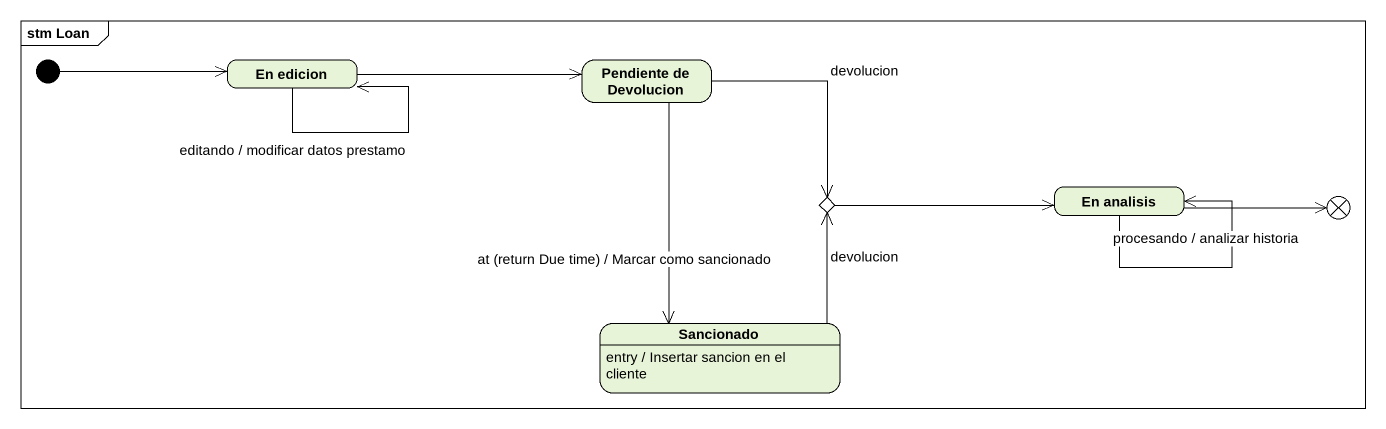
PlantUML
@startuml
mainframe stm Loan
hide empty description
state "En edicion" as En_edicion
state "Pendiente de Devolucion" as Pendiente_de_Devolucion
state choice1 <<choice>>
state "En analisis" as En_analisis
state flowfinal1 <<end>>
state Sancionado
Sancionado : entry / Insertar sancion en el cliente
[*] -right-> En_edicion
En_edicion --> En_edicion : editando / modificar datos prestamo
En_edicion -right-> Pendiente_de_Devolucion
Pendiente_de_Devolucion --> choice1 : devolucion
Pendiente_de_Devolucion --> Sancionado : at (return Due time) / Marcar como sancionado
choice1 -right-> En_analisis
En_analisis --> En_analisis : procesando / analizar historia
En_analisis -right-> flowfinal1
Sancionado -up-> choice1 : devolucion
@enduml
